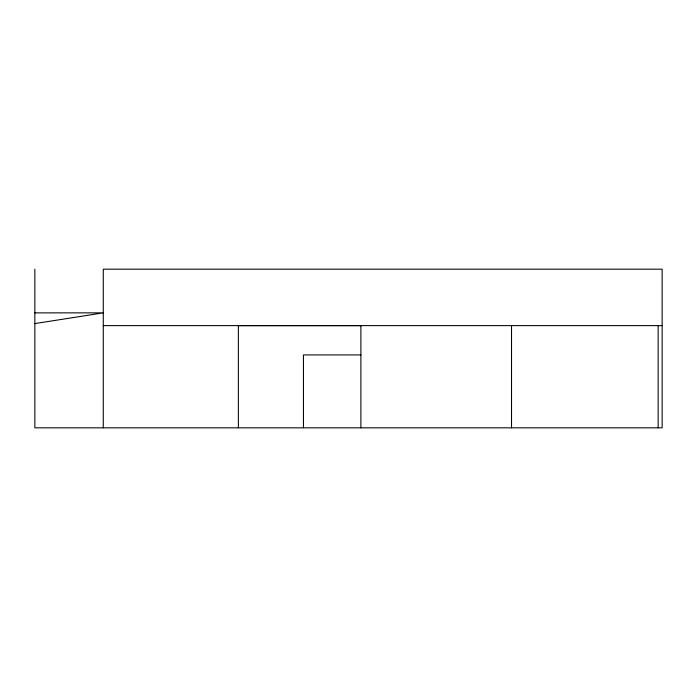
<?xml version="1.0" encoding="UTF-8"?>
<svg xmlns="http://www.w3.org/2000/svg" width="697" height="697" viewBox="0 0 697 697"><rect width="100%" height="100%" fill="white"/><g stroke="black" fill="none" stroke-linecap="round" stroke-linejoin="round"><path stroke-width="1.05" d="M34.85 323.591L103.287 312.857L34.85 312.875M103.287 325.612L662.15 325.612M238.505 325.63L361.569 325.63M360.985 354.93L303.448 354.93L303.448 427.827M658.16 325.612L658.16 427.827M511.52 325.612L511.52 427.827M360.889 325.612L360.889 427.827M238.374 325.612L238.374 427.827M103.287 427.827L103.287 269.173L662.15 269.173L662.15 427.827L34.85 427.827L34.85 269.173"/></g></svg>
